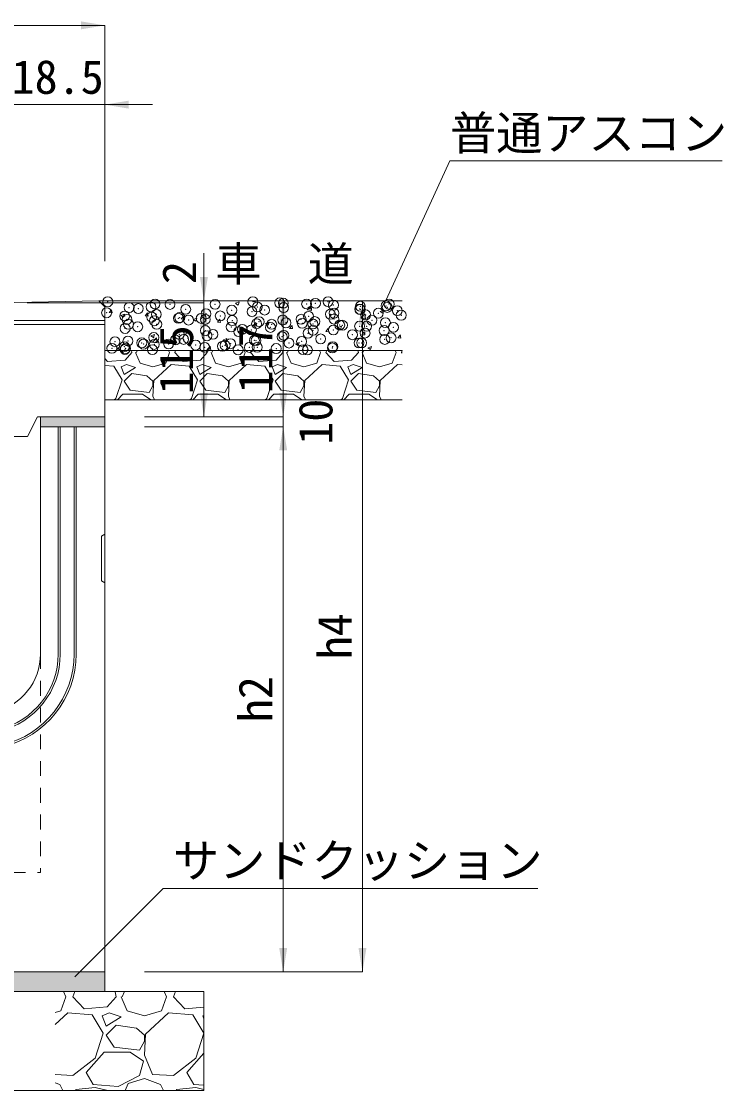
# Model space of a CAD drawing. Units: millimetres at full size, sheet at 1:20. Extents: x 0 to 8400, y 0 to 13400.
# Drawn here: x 2631 to 3339, y 10595 to 11674 of the extents above; entities that cross this region are included whole.
import ezdxf
from ezdxf.enums import TextEntityAlignment as Align

# ---------------------------------------------------------------- set-up
doc = ezdxf.new("R2010")
doc.units = ezdxf.units.MM
doc.header["$LTSCALE"] = 20
doc.header["$PDMODE"] = 32
doc.header["$PDSIZE"] = 10
doc.linetypes.add('USER1', pattern=[1.35, 0.75, -0.6])
for name, color, linetype, lineweight in [('ハッチング', 7, 'Continuous', 5), ('ハッチング_基礎', 150, 'Continuous', 9), ('ハッチング_舗装', 7, 'Continuous', 5), ('基礎', 3, 'Continuous', 20), ('寸法線', 7, 'Continuous', 13), ('引出線', 4, 'Continuous', 9), ('本体', 2, 'Continuous', 20), ('目地', 132, 'Continuous', 5), ('舗装・基礎', 3, 'Continuous', 20)]:
    doc.layers.add(name, color=color, linetype=linetype, lineweight=lineweight)
doc.layers.add('ハッチング_モルタル', color=30, linetype='Continuous')
doc.layers.add('文字', color=7, linetype='Continuous')
doc.styles.add('ＭＳ ゴシック', font='')
doc.styles.get('ＭＳ ゴシック').set_extended_font_data('MS Gothic')

# ---------------------------------------------------------------- blocks, each defined once
blk = doc.blocks.new('filled_arrow')
at = {"color": 0, "linetype": 'Continuous', "lineweight": -2}
blk.add_solid([(7.5, 1.25), (0, 0), (7.5, -1.25)], dxfattribs=at)

msp = doc.modelspace()

# ---------------------------------------------------------------- hatches: boundary and pattern name
at = {"layer": 'ハッチング'}
msp.add_hatch(color=256, dxfattribs=at).paths.add_polyline_path([(2715, 10695.09), (2715, 10715.09), (2285, 10715.09), (2285, 10695.09)])
at = {"layer": 'ハッチング_モルタル'}
msp.add_hatch(color=256, dxfattribs=at).paths.add_polyline_path([(2715, 11265.09), (2715, 11275.09), (2650, 11275.09), (2650, 11265.09)])

# ---------------------------------------------------------------- linework, layer by layer
at = {"layer": 'ハッチング'}
for p, q in [((2742.24, 11339.93), (2741.81, 11342.09)), ((2746.81, 11339.93), (2747.73, 11342.09)), ((2779.35, 11342.09), (2780.34, 11339.93)), ((2785.67, 11339.93), (2786.48, 11342.09)), ((2818.44, 11339.93), (2818.01, 11342.09)), ((2823.01, 11339.93), (2823.93, 11342.09)), ((2855.55, 11342.09), (2856.54, 11339.93)), ((2861.87, 11339.93), (2862.68, 11342.09)), ((2894.64, 11339.93), (2894.21, 11342.09)), ((2899.21, 11339.93), (2900.13, 11342.09)), ((2931.75, 11342.09), (2932.74, 11339.93)), ((2938.07, 11339.93), (2938.88, 11342.09)), ((2970.84, 11339.93), (2970.41, 11342.09)), ((2975.41, 11339.93), (2976.33, 11342.09)), ((3007.95, 11342.09), (3008.94, 11339.93)), ((3014.27, 11339.93), (3015, 11341.87)), ((2717.85, 11330.79), (2715, 11333.9)), ((2735.38, 11332.31), (2717.85, 11330.79)), ((2742.24, 11339.93), (2735.38, 11332.31)), ((2746.05, 11339.93), (2750.62, 11329.27)), ((2776.53, 11329.27), (2780.34, 11339.93)), ((2794.05, 11330.79), (2785.67, 11339.93)), ((2811.58, 11332.31), (2794.05, 11330.79)), ((2818.44, 11339.93), (2811.58, 11332.31)), ((2822.25, 11339.93), (2826.82, 11329.27)), ((2852.73, 11329.27), (2856.54, 11339.93)), ((2870.25, 11330.79), (2861.87, 11339.93)), ((2887.78, 11332.31), (2870.25, 11330.79)), ((2894.64, 11339.93), (2887.78, 11332.31)), ((2898.45, 11339.93), (2903.02, 11329.27)), ((2928.93, 11329.27), (2932.74, 11339.93)), ((2946.45, 11330.79), (2938.07, 11339.93)), ((2963.98, 11332.31), (2946.45, 11330.79)), ((2970.84, 11339.93), (2963.98, 11332.31)), ((2974.65, 11339.93), (2979.22, 11329.27)), ((3005.13, 11329.27), (3008.94, 11339.93)), ((3015, 11339.14), (3014.27, 11339.93)), ((2723.95, 11326.22), (2715, 11326.96)), ((2732.33, 11312.5), (2723.95, 11326.22)), ((2736.9, 11327.74), (2731.57, 11325.46)), ((2731.57, 11325.46), (2734.62, 11317.84)), ((2734.62, 11317.84), (2746.05, 11324.69)), ((2746.05, 11324.69), (2736.9, 11327.74)), ((2750.62, 11329.27), (2763.57, 11325.46)), ((2763.57, 11325.46), (2776.53, 11329.27)), ((2781.86, 11327.74), (2764.34, 11311.74)), ((2800.15, 11326.22), (2781.86, 11327.74)), ((2808.53, 11312.5), (2800.15, 11326.22)), ((2813.1, 11327.74), (2807.77, 11325.46)), ((2807.77, 11325.46), (2810.82, 11317.84)), ((2810.82, 11317.84), (2822.25, 11324.69)), ((2822.25, 11324.69), (2813.1, 11327.74)), ((2826.82, 11329.27), (2839.77, 11325.46)), ((2839.77, 11325.46), (2852.73, 11329.27)), ((2858.06, 11327.74), (2840.54, 11311.74)), ((2876.35, 11326.22), (2858.06, 11327.74)), ((2884.73, 11312.5), (2876.35, 11326.22)), ((2889.3, 11327.74), (2883.97, 11325.46)), ((2883.97, 11325.46), (2887.02, 11317.84)), ((2887.02, 11317.84), (2898.45, 11324.69)), ((2898.45, 11324.69), (2889.3, 11327.74)), ((2903.02, 11329.27), (2915.97, 11325.46)), ((2915.97, 11325.46), (2928.93, 11329.27)), ((2934.26, 11327.74), (2916.74, 11311.74)), ((2952.55, 11326.22), (2934.26, 11327.74)), ((2960.93, 11312.5), (2952.55, 11326.22)), ((2965.5, 11327.74), (2960.17, 11325.46)), ((2960.17, 11325.46), (2963.22, 11317.84)), ((2963.22, 11317.84), (2974.65, 11324.69)), ((2974.65, 11324.69), (2965.5, 11327.74)), ((2979.22, 11329.27), (2992.17, 11325.46)), ((2992.17, 11325.46), (3005.13, 11329.27)), ((3010.46, 11327.74), (2992.94, 11311.74)), ((3015, 11327.36), (3010.46, 11327.74)), ((2726.24, 11293.45), (2732.33, 11312.5)), ((2742.24, 11318.6), (2734.62, 11310.98)), ((2734.62, 11310.98), (2740.71, 11301.83)), ((2757.48, 11316.31), (2742.24, 11318.6)), ((2763.57, 11310.98), (2757.48, 11316.31)), ((2764.34, 11311.74), (2763.57, 11295.74)), ((2763.57, 11306.41), (2763.57, 11310.98)), ((2802.44, 11293.45), (2808.53, 11312.5)), ((2818.44, 11318.6), (2810.82, 11310.98)), ((2810.82, 11310.98), (2816.91, 11301.83)), ((2833.68, 11316.31), (2818.44, 11318.6)), ((2839.77, 11310.98), (2833.68, 11316.31)), ((2840.54, 11311.74), (2839.77, 11295.74)), ((2839.77, 11306.41), (2839.77, 11310.98)), ((2878.64, 11293.45), (2884.73, 11312.5)), ((2894.64, 11318.6), (2887.02, 11310.98)), ((2887.02, 11310.98), (2893.11, 11301.83)), ((2909.88, 11316.31), (2894.64, 11318.6)), ((2915.97, 11310.98), (2909.88, 11316.31)), ((2916.74, 11311.74), (2915.97, 11295.74)), ((2915.97, 11306.41), (2915.97, 11310.98)), ((2954.84, 11293.45), (2960.93, 11312.5)), ((2970.84, 11318.6), (2963.22, 11310.98)), ((2963.22, 11310.98), (2969.31, 11301.83)), ((2986.08, 11316.31), (2970.84, 11318.6)), ((2992.17, 11310.98), (2986.08, 11316.31)), ((2992.94, 11311.74), (2992.17, 11295.74)), ((2992.17, 11306.41), (2992.17, 11310.98)), ((2727.75, 11292.09), (2733.09, 11298.02)), ((2733.09, 11298.02), (2752.91, 11298.02)), ((2740.71, 11301.83), (2759.76, 11299.55)), ((2752.91, 11298.02), (2761.48, 11292.09)), ((2759.76, 11299.55), (2763.57, 11306.41)), ((2803.95, 11292.09), (2809.29, 11298.02)), ((2809.29, 11298.02), (2829.11, 11298.02)), ((2816.91, 11301.83), (2835.96, 11299.55)), ((2829.11, 11298.02), (2837.68, 11292.09)), ((2835.96, 11299.55), (2839.77, 11306.41)), ((2880.15, 11292.09), (2885.49, 11298.02)), ((2885.49, 11298.02), (2905.31, 11298.02)), ((2893.11, 11301.83), (2912.16, 11299.55)), ((2905.31, 11298.02), (2913.88, 11292.09)), ((2912.16, 11299.55), (2915.97, 11306.41)), ((2956.35, 11292.09), (2961.69, 11298.02)), ((2961.69, 11298.02), (2981.51, 11298.02)), ((2969.31, 11301.83), (2988.36, 11299.55)), ((2981.51, 11298.02), (2990.08, 11292.09)), ((2988.36, 11299.55), (2992.17, 11306.41)), ((2724.47, 11292.09), (2726.24, 11293.45)), ((2763.57, 11295.74), (2765.11, 11292.09)), ((2800.67, 11292.09), (2802.44, 11293.45)), ((2839.77, 11295.74), (2841.31, 11292.09)), ((2876.87, 11292.09), (2878.64, 11293.45)), ((2915.97, 11295.74), (2917.51, 11292.09)), ((2953.07, 11292.09), (2954.84, 11293.45)), ((2992.17, 11295.74), (2993.71, 11292.09))]:
    msp.add_line(p, q, dxfattribs=at)
at = {"layer": 'ハッチング_基礎'}
for p, q in [((2673.22, 10695.09), (2675.7, 10689.71)), ((2682.82, 10689.71), (2684.83, 10695.09)), ((2725.49, 10694.79), (2724.31, 10695.09)), ((2726.5, 10689.71), (2725.49, 10694.79)), ((2732.6, 10689.71), (2734.9, 10695.09)), ((2774.82, 10695.09), (2777.3, 10689.71)), ((2784.42, 10689.71), (2786.43, 10695.09)), ((2670.62, 10675.49), (2675.7, 10689.71)), ((2693.99, 10677.52), (2682.82, 10689.71)), ((2726.5, 10689.71), (2717.36, 10679.55)), ((2731.58, 10689.71), (2737.68, 10675.49)), ((2772.22, 10675.49), (2777.3, 10689.71)), ((2795.59, 10677.52), (2784.42, 10689.71)), ((2665, 10673.83), (2670.62, 10675.49)), ((2677.74, 10673.46), (2665, 10661.83)), ((2702.12, 10671.42), (2677.74, 10673.46)), ((2717.36, 10679.55), (2693.99, 10677.52)), ((2713.3, 10653.14), (2702.12, 10671.42)), ((2719.39, 10673.46), (2712.28, 10670.41)), ((2731.58, 10669.39), (2719.39, 10673.46)), ((2737.68, 10675.49), (2754.95, 10670.41)), ((2754.95, 10670.41), (2772.22, 10675.49)), ((2779.34, 10673.46), (2755.97, 10652.12)), ((2803.72, 10671.42), (2779.34, 10673.46)), ((2815, 10679.21), (2795.59, 10677.52)), ((2814.9, 10653.14), (2803.72, 10671.42)), ((2712.28, 10670.41), (2716.34, 10660.25)), ((2716.34, 10660.25), (2731.58, 10669.39)), ((2726.5, 10661.26), (2716.34, 10651.1)), ((2746.82, 10658.22), (2726.5, 10661.26)), ((2815, 10670.89), (2813.88, 10670.41)), ((2813.88, 10670.41), (2815, 10667.61)), ((2705.17, 10627.74), (2713.3, 10653.14)), ((2716.34, 10651.1), (2724.47, 10638.91)), ((2754.95, 10651.1), (2746.82, 10658.22)), ((2755.97, 10652.12), (2754.95, 10630.78)), ((2754.95, 10645.01), (2754.95, 10651.1)), ((2806.77, 10627.74), (2814.9, 10653.14)), ((2749.87, 10635.86), (2754.95, 10645.01)), ((2696.02, 10613.51), (2714.31, 10633.83)), ((2714.31, 10633.83), (2740.73, 10633.83)), ((2724.47, 10638.91), (2749.87, 10635.86)), ((2740.73, 10633.83), (2753.94, 10624.69)), ((2754.95, 10630.78), (2763.08, 10611.48)), ((2797.62, 10613.51), (2815, 10632.82)), ((2682.82, 10610.46), (2705.17, 10627.74)), ((2753.94, 10624.69), (2749.87, 10610.46)), ((2784.42, 10610.46), (2806.77, 10627.74)), ((2665, 10611.31), (2682.82, 10610.46)), ((2703.14, 10601.32), (2696.02, 10613.51)), ((2749.87, 10610.46), (2728.54, 10599.29)), ((2738.7, 10602.34), (2754.95, 10607.42)), ((2754.95, 10607.42), (2771.21, 10601.32)), ((2763.08, 10611.48), (2784.42, 10610.46)), ((2804.74, 10601.32), (2797.62, 10613.51)), ((2665, 10603.05), (2669.61, 10601.32)), ((2669.61, 10601.32), (2672.49, 10595.09)), ((2685.43, 10595.09), (2685.86, 10596.24)), ((2705.17, 10598.27), (2685.86, 10596.24)), ((2728.54, 10599.29), (2703.14, 10601.32)), ((2717.91, 10595.09), (2705.17, 10598.27)), ((2735.59, 10595.09), (2738.7, 10602.34)), ((2771.21, 10601.32), (2774.09, 10595.09)), ((2787.03, 10595.09), (2787.46, 10596.24)), ((2806.77, 10598.27), (2787.46, 10596.24)), ((2815, 10600.5), (2804.74, 10601.32)), ((2815, 10596.21), (2806.77, 10598.27))]:
    msp.add_line(p, q, dxfattribs=at)
at = {"layer": 'ハッチング_舗装'}
for p, q in [((2776.29, 11392.01), (2776.44, 11391.9)), ((2776.44, 11391.9), (2776.48, 11392.01)), ((2846.92, 11389.54), (2849.45, 11387.84)), ((2846.95, 11389.59), (2850.5, 11390.96)), ((2849.45, 11387.84), (2850.48, 11390.91)), ((2864.94, 11391.56), (2869.46, 11390.86)), ((2864.95, 11391.55), (2865.42, 11392.04)), ((2869.46, 11390.85), (2869.32, 11392.04)), ((2919.17, 11383.14), (2923.12, 11387.27)), ((2919.93, 11385.47), (2922.46, 11383.77)), ((2919.95, 11385.52), (2923.51, 11386.89)), ((2922.46, 11383.77), (2923.49, 11386.84)), ((2923.67, 11382.44), (2923.11, 11387.26)), ((2719.32, 11380.21), (2721.77, 11383.13)), ((2719.32, 11380.21), (2722.36, 11379.95)), ((2722.3, 11379.94), (2721.71, 11383.12)), ((2731.23, 11377.22), (2733.76, 11375.52)), ((2731.26, 11377.28), (2734.81, 11378.64)), ((2733.76, 11375.52), (2734.79, 11378.59)), ((2755.76, 11377.03), (2758.21, 11379.95)), ((2755.76, 11377.02), (2758.79, 11376.76)), ((2758.74, 11376.75), (2758.15, 11379.93)), ((2792.19, 11373.84), (2795.23, 11373.57)), ((2792.2, 11373.84), (2794.64, 11376.76)), ((2795.17, 11373.56), (2794.59, 11376.74)), ((2804.24, 11373.16), (2806.77, 11371.45)), ((2804.26, 11373.21), (2807.82, 11374.57)), ((2806.77, 11371.45), (2807.8, 11374.52)), ((2828.63, 11370.65), (2831.08, 11373.57)), ((2831.61, 11370.37), (2831.02, 11373.56)), ((2919.16, 11383.16), (2923.68, 11382.46)), ((2973.37, 11374.75), (2977.89, 11374.05)), ((2973.38, 11374.73), (2977.34, 11378.86)), ((2977.89, 11374.03), (2977.33, 11378.86)), ((2992.93, 11381.4), (2995.46, 11379.7)), ((2992.96, 11381.46), (2996.52, 11382.82)), ((2995.46, 11379.7), (2996.49, 11382.77)), ((2828.63, 11370.65), (2831.67, 11370.38)), ((2865.07, 11367.46), (2867.52, 11370.38)), ((2865.07, 11367.46), (2868.11, 11367.19)), ((2868.05, 11367.18), (2867.46, 11370.37)), ((2877.25, 11369.09), (2879.77, 11367.38)), ((2877.27, 11369.14), (2880.83, 11370.51)), ((2879.77, 11367.38), (2880.8, 11370.45)), ((2901.51, 11364.28), (2903.95, 11367.19)), ((2901.51, 11364.27), (2904.54, 11364.01)), ((2904.49, 11364), (2903.9, 11367.18)), ((2937.94, 11361.09), (2940.39, 11364.01)), ((2940.92, 11360.81), (2940.33, 11363.99)), ((2950.25, 11365.02), (2952.78, 11363.31)), ((2950.28, 11365.07), (2953.83, 11366.44)), ((2952.78, 11363.31), (2953.81, 11366.38)), ((2761.56, 11356.77), (2764.08, 11355.07)), ((2761.58, 11356.82), (2765.14, 11358.19)), ((2763.25, 11350.47), (2767.21, 11354.6)), ((2764.08, 11355.07), (2765.11, 11358.14)), ((2767.76, 11349.77), (2767.2, 11354.6)), ((2834.56, 11352.7), (2837.09, 11351)), ((2834.59, 11352.76), (2838.14, 11354.12)), ((2837.09, 11351), (2838.12, 11354.07)), ((2937.94, 11361.08), (2940.98, 11360.82)), ((2974.38, 11357.9), (2976.83, 11360.82)), ((2974.38, 11357.9), (2977.42, 11357.63)), ((2977.36, 11357.62), (2976.77, 11360.8)), ((3010.82, 11354.71), (3013.27, 11357.63)), ((3010.82, 11354.71), (3013.85, 11354.44)), ((3013.8, 11354.43), (3013.21, 11357.62)), ((2726.44, 11342.09), (2728.82, 11344.92)), ((2729.28, 11342.09), (2728.76, 11344.91)), ((2763.25, 11350.49), (2767.76, 11349.79)), ((2817.49, 11342.09), (2821.43, 11346.19)), ((2821.89, 11342.09), (2821.42, 11346.19)), ((2907.57, 11348.63), (2910.09, 11346.93)), ((2907.59, 11348.69), (2911.15, 11350.05)), ((2910.1, 11346.93), (2911.13, 11350)), ((2980.57, 11344.57), (2983.1, 11342.86)), ((2980.6, 11344.62), (2984.16, 11345.98)), ((2983.1, 11342.86), (2984.13, 11345.93))]:
    msp.add_line(p, q, dxfattribs=at)
for p in [(2717.97, 11391.09), (2864.4, 11391.18), (2891.51, 11390.04), (2895.18, 11389.67), (2927.59, 11389.52), (2940.31, 11391.19), (2716.75, 11380.04), (2739.55, 11385.31), (2748.84, 11384.26), (2761.55, 11385.94), (2765.63, 11388.89), (2780.79, 11388.47), (2796.63, 11383.48), (2817.06, 11379.03), (2826.25, 11388.57), (2843.14, 11382.61), (2863.55, 11381.09), (2868.8, 11385.86), (2876.27, 11382.76), (2895.51, 11385.3), (2918.63, 11388.89), (2942.66, 11378.6), (2945.75, 11387.75), (2946.31, 11379.59), (2972.28, 11383.68), (2972.69, 11383.4), (2972.87, 11386.6), (2990.98, 11379.59), (2998.78, 11386.98), (2999.99, 11385.46), (3001.91, 11388.77), (3010.22, 11382.12), (2735.11, 11376.77), (2737.37, 11373.31), (2738.93, 11368.4), (2762.22, 11375.62), (2765.01, 11371.97), (2767, 11378.4), (2767.43, 11368.43), (2789.34, 11374.48), (2790.67, 11375.23), (2799.51, 11372.66), (2812.23, 11374.33), (2816.46, 11373.33), (2831.47, 11376.87), (2843.58, 11372.19), (2868.18, 11368.95), (2870.7, 11371.04), (2883.41, 11368.43), (2894.57, 11372.76), (2897.81, 11369.89), (2913.03, 11373.51), (2914.23, 11369.48), (2920.65, 11376.34), (2924.93, 11368.75), (2926.95, 11371.16), (2946.18, 11373.69), (2978.27, 11377.92), (2984.46, 11372.53), (2998.16, 11370.07), (3014.08, 11377.61), (2735.47, 11364.23), (2748.19, 11365.9), (2790.05, 11358.32), (2816.44, 11362.12), (2824.15, 11358.26), (2842.52, 11365.7), (2850.19, 11361.05), (2853.78, 11363.34), (2862.91, 11362.73), (2882.15, 11365.26), (2895.58, 11357.27), (2920.03, 11359.43), (2925.2, 11362.36), (2945.69, 11362.68), (2952.05, 11367.6), (2954.83, 11367.44), (2964.9, 11357.88), (2972.08, 11366.49), (2977.62, 11359.55), (2979.17, 11366.46), (2996.86, 11362.09), (3006.29, 11365.31), (2725.21, 11350.81), (2738.31, 11351.49), (2752.33, 11349.66), (2754.07, 11348.4), (2764.4, 11355.06), (2764.9, 11348.09), (2779.45, 11348.52), (2786.15, 11352.62), (2794.53, 11353.17), (2798.87, 11354.3), (2806.57, 11347.37), (2818.11, 11356.83), (2833.69, 11346.23), (2836.33, 11347.1), (2841.9, 11348.79), (2865.95, 11352.19), (2867.56, 11352.04), (2893.95, 11355.85), (2900.86, 11349.45), (2913.58, 11351.12), (2932.82, 11353.66), (2971.46, 11349.58), (2974.23, 11349.67), (2997.54, 11353.15), (3003.86, 11354.75), (2722.11, 11344.19), (2734.83, 11345.87), (2735.28, 11343), (2735.92, 11343.99), (2763.04, 11342.84), (2815.82, 11345.21), (2849.54, 11342.69), (2860.8, 11345.08), (2868.78, 11345.22), (2887.92, 11343.94), (2915.04, 11342.79), (2919.41, 11342.52), (2944.6, 11344.58), (2945.07, 11345.77)]:
    msp.add_point(p, dxfattribs=at)
at = {"layer": '基礎'}
for p, q in [((2709, 11391.98), (3015, 11392.09)), ((2715, 11342.09), (3015, 11342.09)), ((2715, 11292.09), (3015, 11292.09))]:
    msp.add_line(p, q, dxfattribs=at)
at = {"layer": '寸法線'}
for p, q in [((2285, 11670.09), (2715, 11670.09)), ((2715, 11432.09), (2715, 11670.09)), ((2548.5, 11590.09), (2763, 11590.09)), ((2715, 11432.09), (2715, 11590.09)), ((2815, 11342.09), (2815, 11440.09)), ((2636.5, 11390.09), (2815, 11390.09)), ((2755, 11392.09), (2975, 11392.09)), ((2755, 11392.09), (2815, 11392.09)), ((2755, 11392.09), (2895, 11392.09)), ((2755, 11390.09), (2815, 11390.09)), ((2815, 11275.09), (2815, 11390.09)), ((2895, 11275.09), (2895, 11392.09)), ((2975, 11392.09), (2975, 10715.09)), ((2895, 11323.09), (2895, 11217.09)), ((2755, 11275.09), (2815, 11275.09)), ((2755, 11275.09), (2895, 11275.09)), ((2755, 11275.09), (2895, 11275.09)), ((2755, 11265.09), (2895, 11265.09)), ((2755, 11265.09), (2895, 11265.09)), ((2895, 11265.09), (2895, 10715.09)), ((2755, 10715.09), (2895, 10715.09)), ((2755, 10715.09), (2975, 10715.09))]:
    msp.add_line(p, q, dxfattribs=at)
at = {"layer": '引出線'}
msp.add_lwpolyline([(2999.05, 11393.2), (3063.32, 11533.3), (3338.16, 11533.3)], dxfattribs=at)
at = {"layer": '引出線', "lineweight": 13}
msp.add_lwpolyline([(2684.84, 10709.99), (2773.79, 10798.94), (3152.01, 10798.94)], dxfattribs=at)
at = {"layer": '本体'}
for p, q in [((2709, 11391.97), (2596.76, 11389.72)), ((2709, 11391.98), (2715, 11386.09)), ((2715, 11386.09), (2715, 11275.09)), ((2647, 11275.09), (2637, 11255.09)), ((2647, 11275.09), (2715, 11275.09)), ((2650, 11275.09), (2715, 11275.09)), ((2650, 11275.09), (2650, 11035.61)), ((2650, 11265.09), (2715, 11265.09)), ((2715, 11275.09), (2715, 10715.09)), ((2363, 11255.09), (2637, 11255.09)), ((2285, 10715.09), (2715, 10715.09))]:
    msp.add_line(p, q, dxfattribs=at)
at = {"layer": '本体', "color": 4, "lineweight": 5}
for p, q in [((2397.5, 11372.08), (2715, 11372.08)), ((2397.5, 11368.08), (2715, 11368.08))]:
    msp.add_line(p, q, dxfattribs=at)
at = {"layer": '本体', "lineweight": 9}
for p, q in [((2715, 11156.59), (2711.8, 11154.59)), ((2711.8, 11154.59), (2711.8, 11109.59)), ((2711.8, 11109.59), (2715, 11107.59))]:
    msp.add_line(p, q, dxfattribs=at)
at = {"layer": '本体', "linetype": 'USER1', "lineweight": 15}
for p in [(2650, 11035.61), (2350, 10815.09)]:
    msp.add_line(p, (2650, 10815.09), dxfattribs=at)
at = {"layer": '本体'}
msp.add_arc((2590, 11035.61), 60, 283.34236, 0, dxfattribs=at)
at = {"layer": '目地'}
for p, q in [((2668, 11035.61), (2668, 11265.09)), ((2670, 11035.61), (2670, 11265.09)), ((2684, 11035.61), (2684, 11265.09)), ((2686, 11035.61), (2686, 11265.09))]:
    msp.add_line(p, q, dxfattribs=at)
for radius in [78, 80, 94, 96]:
    msp.add_arc((2590, 11035.61), radius, 283.34236, 0, dxfattribs=at)
at = {"layer": '舗装・基礎', "lineweight": 13}
for p, q in [((2715, 10715.09), (2285, 10715.09)), ((2715, 10715.09), (2715, 10695.09)), ((2815, 10695.09), (2185, 10695.09)), ((2815, 10695.09), (2815, 10595.09)), ((2815, 10595.09), (2185, 10595.09))]:
    msp.add_line(p, q, dxfattribs=at)

# ---------------------------------------------------------------- block references
at = {"layer": '寸法線', "xscale": 3.2, "yscale": 3.2}
for p, rotation in [((2715, 11670.09), 180), ((2815, 11392.09), 90), ((2815, 11390.09), 270), ((2815, 11390.09), 270), ((2895, 11392.09), 270), ((2975, 11392.09), 270), ((2815, 11275.09), 90), ((2895, 11275.09), 90), ((2895, 11275.09), 90), ((2895, 11265.09), 270), ((2895, 11265.09), 270), ((2895, 10715.09), 90), ((2975, 10715.09), 90)]:
    msp.add_blockref('filled_arrow', p, dxfattribs=dict(at, rotation=rotation))
msp.add_blockref('filled_arrow', (2715, 11590.09), dxfattribs=at)
at = {"layer": '引出線', "xscale": 0.133, "yscale": 0.133, "rotation": 65.4}
msp.add_blockref('filled_arrow', (2999.05, 11393.2), dxfattribs=at)
at = {"layer": '引出線', "lineweight": 13, "xscale": 0.133, "yscale": 0.133, "rotation": 45}
msp.add_blockref('filled_arrow', (2684.84, 10709.99), dxfattribs=at)

# ---------------------------------------------------------------- texts
at = {"layer": '寸法線', "style": 'ＭＳ ゴシック'}
msp.add_text('118.5', height=34.18, dxfattribs=at).set_placement((2655.75, 11618.09), align=Align.MIDDLE_CENTER)
for s, p in [('2', (2790, 11420.69)), ('115', (2787, 11332.59)), ('117', (2867, 11333.59)), ('10', (2927.59, 11270.09)), ('h4', (2947, 11053.59)), ('h2', (2867, 10990.09))]:
    msp.add_text(s, height=34.18, rotation=90, dxfattribs=at).set_placement(p, align=Align.MIDDLE_CENTER)
at = {"layer": '引出線', "style": 'ＭＳ ゴシック'}
for s, p in [('普通アスコン', (3063.32, 11578.51)), ('サンドクッション', (2783.79, 10844.33))]:
    msp.add_text(s, height=34.18, dxfattribs=at).set_placement(p, align=Align.TOP_LEFT)
at = {"layer": '文字', "style": 'ＭＳ ゴシック'}
msp.add_text('車  道', height=34.18, dxfattribs=at).set_placement((2896.39, 11429.37), align=Align.MIDDLE_CENTER)

doc.saveas('drawing.dxf')
